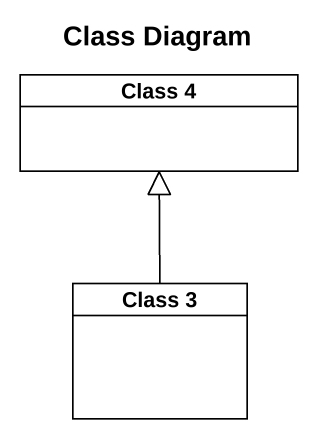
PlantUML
@startuml
title Class Diagram
hide circle
hide empty members
class "Class 4" as Class_4
class "Class 3" as Class_3
Class_3 -up-|> Class_4
@enduml
